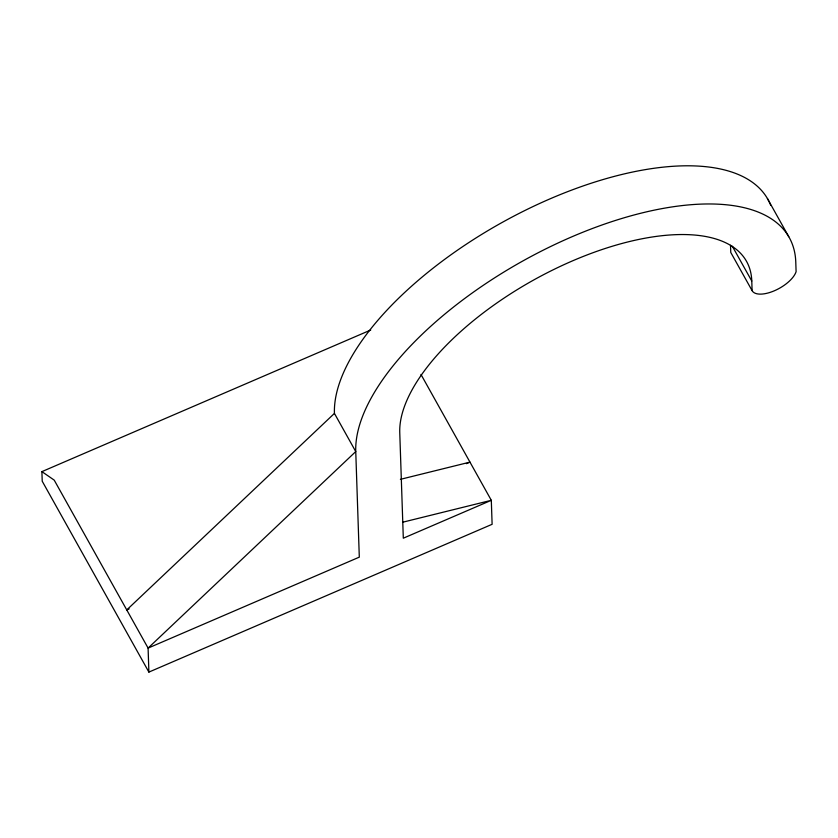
<?xml version="1.0" encoding="UTF-8"?>
<svg xmlns="http://www.w3.org/2000/svg" width="838" height="838" viewBox="0 0 838 838"><rect width="100%" height="100%" fill="white"/><g stroke="black" fill="none" stroke-linecap="round" stroke-linejoin="round"><path stroke-width="1.26" d="M770.656 205.163A244.539 109.495 -29.2 0 0 531.921 207.08A244.539 109.495 -29.2 0 0 334.425 413.406L126.758 609.928L129.157 608.891M420.98 374.46L491.309 500.307L492.116 524.295L148.892 672.097L42.225 481.222L41.9 471.626L370.721 330.025M466.41 463.665L469.971 462.126L400.407 479.336M402.764 522.2L491.309 500.307L403.308 538.206L399.757 432.628A195.631 87.592 -29.2 0 1 572.543 260.859A195.631 87.592 -29.2 0 1 751.78 281.034L752.095 290.639A25.067 11.219 -29.2 0 0 774.417 290.755A25.067 11.219 -29.2 0 0 796.1 271.69L795.775 262.095A244.539 109.495 -29.2 0 0 571.736 236.861A244.539 109.495 -29.2 0 0 355.752 451.577L148.096 648.099L148.892 672.097M41.9 471.626L54.219 480.132L148.096 648.099L359.303 557.144L355.752 451.577L334.425 413.406M767.419 198.533L788.757 236.704M732.318 246.236L751.78 281.034M752.095 290.639L730.767 252.458L730.516 245.262"/></g></svg>
